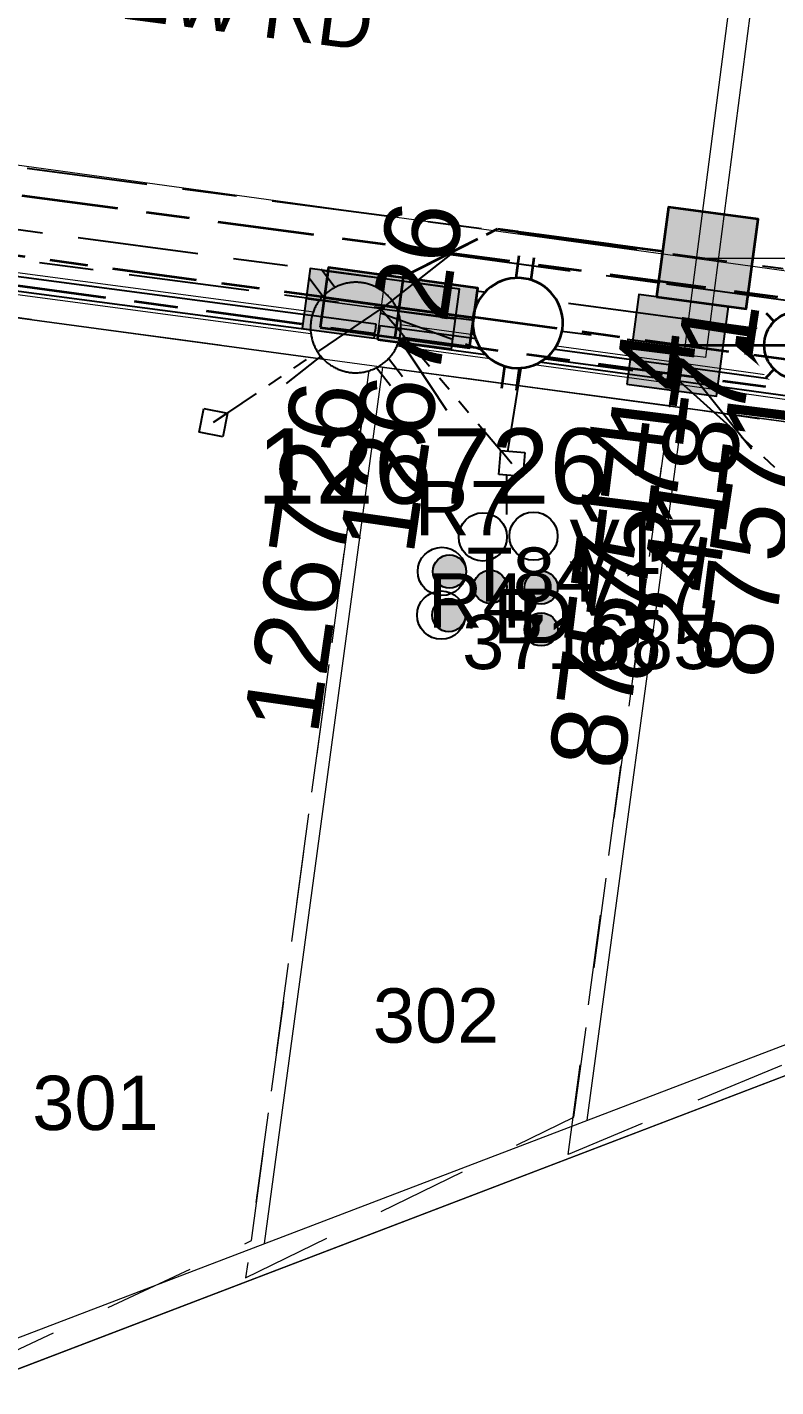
# Model space of a CAD drawing. Header units: metres. Extents: x 0 to 309348, y 0 to 6272736.
# Drawn here: x 309098.07 to 309122.89, y 6271744.94 to 6271790.01 of the extents above; entities that cross this region are included whole.
import ezdxf
from ezdxf.enums import TextEntityAlignment as Align

# ---------------------------------------------------------------- set-up
doc = ezdxf.new("R2010")
doc.units = ezdxf.units.M
for name, pattern in [('Cable Exist UG', [8.2, 4, -1.2, 1.8, -1.2]), ('Dash', [5, 3, -2]), ('PHANTOMX2', [5, 2.5, -0.5, 0.5, -0.5, 0.5, -0.5])]:
    doc.linetypes.add(name, pattern=pattern)
doc.layers.get('0').update_dxf_attribs({"color": 6})
for name, color, linetype, lineweight in [('_User Miscellaneous1', 30, 'Continuous', 13), ('_User_HV_Exist', 1, 'Continuous', 35), ('_User_LV_Exist', 5, 'Continuous', 35), ('_User_SL_Exist', 4, 'Continuous', 35), ('Cadastre Developer_SP_EXT', 98, 'Continuous', 15), ('Cadastre Developer_SP_NEW', 92, 'Continuous', 15), ('Cadastre Land Parcels_SP_EXT', 118, 'Continuous', 15), ('Cadastre Roads_SP_EXT', 218, 'Continuous', 15), ('Cadastre Roads_SP_NEW', 214, 'Continuous', 15), ('Mains_HV_EXT', 13, 'Continuous', 25), ('Mains_LV_EXT', 163, 'Continuous', 25), ('Mains_LV_SL_EXT', 135, 'Continuous', 25)]:
    doc.layers.add(name, color=color, linetype=linetype, lineweight=lineweight)
doc.layers.add('_User Miscellaneous10', color=252, linetype='Continuous', lineweight=13, plot=False, transparency=0.85)
for name, color, linetype in [('Duct_SP_EXT', 30, 'Continuous'), ('Equip_LV_EXT', 7, 'Continuous'), ('Equip_SP_SL_EXT', 7, 'Continuous'), ('Services_SP_EXT', 42, 'PHANTOMX2'), ('SupportsUG_SP_LV_EXT', 7, 'Continuous'), ('SupportsUG_SP_LV_SL_EXT', 7, 'Continuous'), ('Trench_SP_EXT', 7, 'Continuous')]:
    doc.layers.add(name, color=color, linetype=linetype)
doc.styles.add('COLUMN_LABEL', font='arial.ttf', dxfattribs={"height": 2})
doc.styles.add('iecARIAL', font='arial.ttf', dxfattribs={"height": 2})
doc.styles.add('POLE_LABEL', font='arial.ttf', dxfattribs={"height": 2})
doc.styles.add('SL_LABEL', font='arial.ttf', dxfattribs={"height": 2})
doc.styles.get("Standard").update_dxf_attribs({"font": 'arial.ttf'})
doc.linetypes.add('Cable New UG', pattern='A,7,-0.25,["x",Standard,S=2,R=0,X=0.2,Y=-0.8],-2.1', length=9.35)

# ---------------------------------------------------------------- blocks, each defined once
blk = doc.blocks.new('COLUMN_EXT')
blk.add_hatch(color=256).paths.add_polyline_path([(1.5, -1.5), (1.5, 1.5), (-1.5, 1.5), (-1.5, -1.5)])
blk.add_lwpolyline([(1.5, 1.5), (-1.5, 1.5), (-1.5, -1.5), (1.5, -1.5)], close=True)
at = {"flags": 1}
blk.add_attdef('Z', (-1.813, 2.351), '', height=0.2, rotation=180, dxfattribs=at)
at = {"flags": 9}
for tag, p in [('SUBURB', (-1.813, 1.8)), ('NOTES', (-1.813, 2)), ('STREETNAME', (-1.813, 1.6)), ('LOCATION', (-1.813, 1.4)), ('LEGEND', (-1.813, 1.2)), ('USAGE', (-1.813, 1)), ('STATE', (-1.813, 0.8)), ('COLUMN_TYPE', (-1.813, 0.4)), ('OWNED_BY', (-1.813, 0.6))]:
    blk.add_attdef(tag, text='', height=0.2, rotation=180, dxfattribs=at).set_placement(p, align=Align.MIDDLE_LEFT)
for tag, style, p in [('STRUCTURE_PLANT_NUMBER', 'POLE_LABEL', (-1.813, -0.031)), ('STREET_CODE', 'COLUMN_LABEL', (-1.813, 0.2))]:
    blk.add_attdef(tag, text='', height=0.2, rotation=180, dxfattribs=dict(at, style=style)).set_placement(p, align=Align.MIDDLE_LEFT)
at = {"style": 'COLUMN_LABEL', "width": 0.9, "flags": 8}
blk.add_attdef('ASSET_NUM', text='', height=2, rotation=270, dxfattribs=at).set_placement((2, -4), align=Align.MIDDLE_LEFT)
blk = doc.blocks.new('PILLAR_EXT')
blk.add_hatch(color=256).paths.add_polyline_path([(2.5, -1), (2.5, 1), (-2.5, 1), (-2.5, -1)])
for p, q in [((0, -1), (0, 1)), ((2.5, 0), (-2.5, 0))]:
    blk.add_line(p, q)
at = {"ltscale": 10}
blk.add_line((-2.5, 0), (2.5, 0), dxfattribs=at)
blk.add_lwpolyline([(2.5, 1), (1.25, 1), (-1.25, 1), (-2.5, 1), (-2.5, -1), (2.5, -1)], close=True)
for tag, p, flags in [('STREETNAME', (0, 1.8), 9), ('SUBURB', (0, 2), 1), ('PARENT', (0, 1.6), 9), ('NOTES', (0, 1.4), 9), ('LOCATION', (0, 1.2), 9), ('LEGEND', (0, 1), 9), ('SUPPORT_TYPE', (0, 0.6), 9), ('USAGE', (0, 0.8), 9), ('OWNED_BY', (0, 0.2), 9), ('STATE', (0, 0.4), 9)]:
    blk.add_attdef(tag, p, '', height=0.2, rotation=180, dxfattribs=dict(flags=flags))
at = {"width": 0.9, "flags": 8}
blk.add_attdef('ASSET_NUM', text='', height=2, rotation=270, dxfattribs=at).set_placement((2, -4), align=Align.MIDDLE_LEFT)
blk = doc.blocks.new('DUCT_EXT')
blk.add_circle((0, 0.8), 0.8)
at = {"flags": 1}
blk.add_attdef('Z', (0, 0), '', height=0.2, dxfattribs=at)
at = {"flags": 9}
for tag, p in [('DUCT_CODE', (0, 0)), ('XSECT_TYPE', (0, -0.2)), ('FB_REFERENCE', (0, -0.4)), ('STATE', (0, -0.6)), ('NOTES', (0, -0.8))]:
    blk.add_attdef(tag, text='', height=0.2, dxfattribs=at).set_placement(p, align=Align.MIDDLE_LEFT)
blk = doc.blocks.new('SL_LANTERN_EXT')
at = {"flags": 9}
for tag, p in [('LRATECODE', (-7.4, 0)), ('LOUTREACHVOCAB', (-7.2, 0)), ('LOUTREACH', (-7, 0)), ('LANTNUMBER', (-6.6, 0)), ('LNEW', (-6.4, 0)), ('LMASTVOCAB', (-6.2, 0)), ('LMAST', (-6, 0)), ('LLAMPVOCAB', (-5.8, 0)), ('LLAMP', (-5.6, 0)), ('LEXIST', (-5.4, 0)), ('LCHARGE3PERCENT', (-5.2, 0)), ('LCHARGE3', (-5, 0)), ('LCHARGE2PERCENT', (-4.8, 0)), ('LCHARGE2', (-4.6, 0)), ('LCHARGE1PERCENT', (-4.4, 0)), ('LCHARGE1', (-4.2, 0)), ('LCATEGORY', (-4, 0)), ('LBRACKETVOCAB', (-3.8, 0)), ('LBRACKET', (-3.6, 0)), ('LKINGHEIGHT', (-3.4, 0)), ('CREPLACE', (-3.2, 0)), ('CREMOVE', (-3, 0)), ('CNUMBER', (-2.8, 0)), ('CNEW', (-2.6, 0)), ('CEXIST', (-2.4, 0)), ('USAGE', (-2.2, 0)), ('STATE', (-2, 0)), ('OWNED_BY', (-1.8, 0)), ('ORIENTATION', (-1.6, 0)), ('OPERATING_VOLTAGE', (-1.4, 0)), ('NO_PHASES', (-1.2, 0)), ('LANTERN_TYPE', (-1, 0)), ('LANTERN_PURPOSE', (-0.8, 0)), ('CONTROL_TYPE', (-0.6, 0)), ('CONSTRUCTED_VOLTAGE', (-0.4, 0))]:
    blk.add_attdef(tag, text='', height=0.001, rotation=270, dxfattribs=at).set_placement(p, align=Align.MIDDLE_LEFT)
at = {"style": 'SL_LABEL', "flags": 9}
blk.add_attdef('STREET_CODE', text='', height=0.001, rotation=270, dxfattribs=at).set_placement((0.001, 0), align=Align.MIDDLE_LEFT)
at = {"flags": 1}
blk.add_attdef('Z', (0, 0), '', height=0.001, rotation=270, dxfattribs=at)
at = {"width": 0.9}
blk.add_attdef('LNUMBER', text='', height=1, dxfattribs=at).set_placement((7, -1), align=Align.MIDDLE_LEFT)
at = {"flags": 9}
for tag, p in [('LREMOVE', (0, -7.6)), ('LREPLACE', (0, -7.8)), ('LTYPE', (0, -8)), ('LTYPEVOCAB', (0, -8.2)), ('LEGEND', (0, -8.4)), ('SUBURB', (0, -8.6)), ('STREETNAME', (0, -8.8)), ('LOCATION', (0, -9)), ('NOTES', (0, -9.2)), ('MAINTAINED_BY', (0, -9.863))]:
    blk.add_attdef(tag, text='', height=0.001, dxfattribs=at).set_placement(p, align=Align.MIDDLE_LEFT)
blk.add_attdef('OPERATED_BY', (0, -9.607), '', height=0.001, dxfattribs=at)
blk.add_wipeout([(5.688, 0), (5.061, -1.061), (4, -1.688), (2.939, -1.061), (2.313, 0), (2.939, 1.061), (4, 1.687), (5.061, 1.061)])
for p, q in [((4, 1.687), (4, 0)), ((2.939, 1.061), (3.205, 0.795)), ((5.061, 1.061), (4.795, 0.795)), ((0, 0), (4, 0)), ((4, 0), (5.688, 0)), ((4, 0), (4, -1.688)), ((2.939, -1.061), (3.205, -0.795)), ((5.061, -1.061), (4.795, -0.795))]:
    blk.add_line(p, q)
blk.add_circle((4, 0), 1.125)
blk = doc.blocks.new('CCP_EXT')
at = {"flags": 9}
for tag, p in [('OWNED_BY', (0, -1)), ('USAGE', (0, -1.2)), ('LEGEND', (0, -1.4)), ('STATE', (0, -1.8)), ('LIFE_SUPPORT', (0, -1.6)), ('NOTES', (0, -2))]:
    blk.add_attdef(tag, text='', height=0.2, dxfattribs=at).set_placement(p, align=Align.MIDDLE_LEFT)
blk.add_wipeout([(0, 0.566), (0.566, 0), (0, -0.566), (-0.566, 0)])
blk.add_lwpolyline([(-0.566, 0), (0, 0.566), (0.566, 0), (0, -0.566), (-0.566, 0)])
at = {"flags": 1}
blk.add_attdef('Z', (0, 0), '', height=0.2, dxfattribs=at)
at = {"flags": 9}
for tag, p in [('CCP_TYPE', (0, 0)), ('CONSTRUCTED_VOLTAGE', (0, -0.2)), ('NO_PHASES', (0, -0.4)), ('OPERATING_VOLTAGE', (0, -0.6)), ('ORIENTATION', (0, -0.8))]:
    blk.add_attdef(tag, text='', height=0.2, dxfattribs=at).set_placement(p, align=Align.MIDDLE_LEFT)
blk = doc.blocks.new('LV_UG_LINKS_OPEN_EXT')
at = {"layer": 'Equip_LV_EXT'}
for tag, flags, p in [('ACTUAL_STATUS', 9, (3, -2)), ('CONSTRUCTED_VOLTAGE', 9, (3, -2.2)), ('OPERATING_VOLTAGE', 9, (3, -2.6)), ('ORIENTATION', 9, (3, -2.8)), ('NO_PHASES', 9, (3, -2.4)), ('STATE', 9, (3, -3)), ('SWITCH_TYPE', 9, (3, -3.2)), ('USAGE', 9, (3, -3.4)), ('NOTES', 9, (3, -3.6)), ('OWNED_BY', 9, (3, -3.8)), ('OPERATED_BY', 9, (3, -4)), ('TYPE', 9, (3, -4.6)), ('MAINTAINED_BY', 9, (3, -4.2)), ('NUMBER_OF_PHASES', 9, (3, -4.4)), ('Z', 1, (3, -4.8))]:
    blk.add_attdef(tag, text='', height=0.2, dxfattribs=dict(at, flags=flags)).set_placement(p, align=Align.MIDDLE_LEFT)
blk.add_wipeout([(4, 1.5), (3.963, 1.5), (3.926, 1.498), (3.89, 1.496), (3.853, 1.493), (3.816, 1.489), (3.78, 1.484), (3.744, 1.478), (3.707, 1.471), (3.671, 1.464), (3.636, 1.455), (3.6, 1.446), (3.565, 1.435), (3.529, 1.424), (3.495, 1.412), (3.46, 1.399), (3.426, 1.386), (3.392, 1.371), (3.359, 1.356), (3.326, 1.34), (3.293, 1.323), (3.261, 1.305), (3.229, 1.287), (3.198, 1.267), (3.167, 1.247), (3.136, 1.226), (3.106, 1.205), (3.077, 1.183), (3.048, 1.16), (3.02, 1.136), (2.993, 1.111), (2.966, 1.086), (2.939, 1.061), (2.914, 1.034), (2.889, 1.007), (2.864, 0.98), (2.84, 0.952), (2.817, 0.923), (2.795, 0.894), (2.774, 0.864), (2.753, 0.833), (2.733, 0.802), (2.713, 0.771), (2.695, 0.739), (2.677, 0.707), (2.66, 0.674), (2.644, 0.641), (2.629, 0.608), (2.614, 0.574), (2.601, 0.54), (2.588, 0.505), (2.576, 0.471), (2.565, 0.435), (2.554, 0.4), (2.545, 0.364), (2.536, 0.329), (2.529, 0.293), (2.522, 0.256), (2.516, 0.22), (2.511, 0.184), (2.507, 0.147), (2.504, 0.11), (2.502, 0.074), (2.5, 0.037), (2.5, 0), (2.5, -0.037), (2.502, -0.074), (2.504, -0.11), (2.507, -0.147), (2.511, -0.184), (2.516, -0.22), (2.522, -0.256), (2.529, -0.293), (2.536, -0.329), (2.545, -0.364), (2.554, -0.4), (2.565, -0.435), (2.576, -0.471), (2.588, -0.505), (2.601, -0.54), (2.614, -0.574), (2.629, -0.608), (2.644, -0.641), (2.66, -0.674), (2.677, -0.707), (2.695, -0.739), (2.713, -0.771), (2.733, -0.802), (2.753, -0.833), (2.774, -0.864), (2.795, -0.894), (2.817, -0.923), (2.84, -0.952), (2.864, -0.98), (2.889, -1.007), (2.914, -1.034), (2.939, -1.061), (2.966, -1.086), (2.993, -1.111), (3.02, -1.136), (3.048, -1.16), (3.077, -1.183), (3.106, -1.205), (3.136, -1.226), (3.167, -1.247), (3.198, -1.267), (3.229, -1.287), (3.261, -1.305), (3.293, -1.323), (3.326, -1.34), (3.359, -1.356), (3.392, -1.371), (3.426, -1.386), (3.46, -1.399), (3.495, -1.412), (3.529, -1.424), (3.565, -1.435), (3.6, -1.446), (3.636, -1.455), (3.671, -1.464), (3.707, -1.471), (3.744, -1.478), (3.78, -1.484), (3.816, -1.489), (3.853, -1.493), (3.89, -1.496), (3.926, -1.498), (3.963, -1.5), (4, -1.5), (4.037, -1.5), (4.074, -1.498), (4.11, -1.496), (4.147, -1.493), (4.184, -1.489), (4.22, -1.484), (4.256, -1.478), (4.293, -1.471), (4.329, -1.464), (4.364, -1.455), (4.4, -1.446), (4.435, -1.435), (4.471, -1.424), (4.505, -1.412), (4.54, -1.399), (4.574, -1.386), (4.608, -1.371), (4.641, -1.356), (4.674, -1.34), (4.707, -1.323), (4.739, -1.305), (4.771, -1.287), (4.802, -1.267), (4.833, -1.247), (4.864, -1.226), (4.894, -1.205), (4.923, -1.183), (4.952, -1.16), (4.98, -1.136), (5.007, -1.111), (5.034, -1.086), (5.061, -1.061), (5.086, -1.034), (5.111, -1.007), (5.136, -0.98), (5.16, -0.952), (5.183, -0.923), (5.205, -0.894), (5.226, -0.864), (5.247, -0.833), (5.267, -0.802), (5.287, -0.771), (5.305, -0.739), (5.323, -0.707), (5.34, -0.674), (5.356, -0.641), (5.371, -0.608), (5.386, -0.574), (5.399, -0.54), (5.412, -0.505), (5.424, -0.471), (5.435, -0.435), (5.446, -0.4), (5.455, -0.364), (5.464, -0.329), (5.471, -0.293), (5.478, -0.256), (5.484, -0.22), (5.489, -0.184), (5.493, -0.147), (5.496, -0.11), (5.498, -0.074), (5.5, -0.037), (5.5, 0), (5.5, 0.037), (5.498, 0.074), (5.496, 0.11), (5.493, 0.147), (5.489, 0.184), (5.484, 0.22), (5.478, 0.256), (5.471, 0.293), (5.464, 0.329), (5.455, 0.364), (5.446, 0.4), (5.435, 0.435), (5.424, 0.471), (5.412, 0.505), (5.399, 0.54), (5.386, 0.574), (5.371, 0.608), (5.356, 0.641), (5.34, 0.674), (5.323, 0.707), (5.305, 0.739), (5.287, 0.771), (5.267, 0.802), (5.247, 0.833), (5.226, 0.864), (5.205, 0.894), (5.183, 0.923), (5.16, 0.952), (5.136, 0.98), (5.111, 1.007), (5.086, 1.034), (5.061, 1.061), (5.034, 1.086), (5.007, 1.111), (4.98, 1.136), (4.952, 1.16), (4.923, 1.183), (4.894, 1.205), (4.864, 1.226), (4.833, 1.247), (4.802, 1.267), (4.771, 1.287), (4.739, 1.305), (4.707, 1.323), (4.674, 1.34), (4.641, 1.356), (4.608, 1.371), (4.574, 1.386), (4.54, 1.399), (4.505, 1.412), (4.471, 1.424), (4.435, 1.435), (4.4, 1.446), (4.364, 1.455), (4.329, 1.464), (4.293, 1.471), (4.256, 1.478), (4.22, 1.484), (4.184, 1.489), (4.147, 1.493), (4.11, 1.496), (4.074, 1.498), (4.037, 1.5)]).dxf.layer = 'Equip_LV_EXT'
for p, q in [((3.75, 2.236), (3.75, 1.479)), ((4.25, 2.236), (4.25, 1.479)), ((3.75, -1.479), (3.75, -2.236)), ((4.25, -1.479), (4.25, -2.236))]:
    blk.add_line(p, q, dxfattribs=at)
at = {"layer": 'Equip_LV_EXT', "flags": 128}
blk.add_lwpolyline([(4, 1.5), (3.963, 1.5), (3.926, 1.498), (3.89, 1.496), (3.853, 1.493), (3.816, 1.489), (3.78, 1.484), (3.744, 1.478), (3.707, 1.471), (3.671, 1.464), (3.636, 1.455), (3.6, 1.446), (3.565, 1.435), (3.529, 1.424), (3.495, 1.412), (3.46, 1.399), (3.426, 1.386), (3.392, 1.371), (3.359, 1.356), (3.326, 1.34), (3.293, 1.323), (3.261, 1.305), (3.229, 1.287), (3.198, 1.267), (3.167, 1.247), (3.136, 1.226), (3.106, 1.205), (3.077, 1.183), (3.048, 1.16), (3.02, 1.136), (2.993, 1.111), (2.966, 1.086), (2.939, 1.061), (2.914, 1.034), (2.889, 1.007), (2.864, 0.98), (2.84, 0.952), (2.817, 0.923), (2.795, 0.894), (2.774, 0.864), (2.753, 0.833), (2.733, 0.802), (2.713, 0.771), (2.695, 0.739), (2.677, 0.707), (2.66, 0.674), (2.644, 0.641), (2.629, 0.608), (2.614, 0.574), (2.601, 0.54), (2.588, 0.505), (2.576, 0.471), (2.565, 0.435), (2.554, 0.4), (2.545, 0.364), (2.536, 0.329), (2.529, 0.293), (2.522, 0.256), (2.516, 0.22), (2.511, 0.184), (2.507, 0.147), (2.504, 0.11), (2.502, 0.074), (2.5, 0.037), (2.5, 0), (2.5, -0.037), (2.502, -0.074), (2.504, -0.11), (2.507, -0.147), (2.511, -0.184), (2.516, -0.22), (2.522, -0.256), (2.529, -0.293), (2.536, -0.329), (2.545, -0.364), (2.554, -0.4), (2.565, -0.435), (2.576, -0.471), (2.588, -0.505), (2.601, -0.54), (2.614, -0.574), (2.629, -0.608), (2.644, -0.641), (2.66, -0.674), (2.677, -0.707), (2.695, -0.739), (2.713, -0.771), (2.733, -0.802), (2.753, -0.833), (2.774, -0.864), (2.795, -0.894), (2.817, -0.923), (2.84, -0.952), (2.864, -0.98), (2.889, -1.007), (2.914, -1.034), (2.939, -1.061), (2.966, -1.086), (2.993, -1.111), (3.02, -1.136), (3.048, -1.16), (3.077, -1.183), (3.106, -1.205), (3.136, -1.226), (3.167, -1.247), (3.198, -1.267), (3.229, -1.287), (3.261, -1.305), (3.293, -1.323), (3.326, -1.34), (3.359, -1.356), (3.392, -1.371), (3.426, -1.386), (3.46, -1.399), (3.495, -1.412), (3.529, -1.424), (3.565, -1.435), (3.6, -1.446), (3.636, -1.455), (3.671, -1.464), (3.707, -1.471), (3.744, -1.478), (3.78, -1.484), (3.816, -1.489), (3.853, -1.493), (3.89, -1.496), (3.926, -1.498), (3.963, -1.5), (4, -1.5), (4.037, -1.5), (4.074, -1.498), (4.11, -1.496), (4.147, -1.493), (4.184, -1.489), (4.22, -1.484), (4.256, -1.478), (4.293, -1.471), (4.329, -1.464), (4.364, -1.455), (4.4, -1.446), (4.435, -1.435), (4.471, -1.424), (4.505, -1.412), (4.54, -1.399), (4.574, -1.386), (4.608, -1.371), (4.641, -1.356), (4.674, -1.34), (4.707, -1.323), (4.739, -1.305), (4.771, -1.287), (4.802, -1.267), (4.833, -1.247), (4.864, -1.226), (4.894, -1.205), (4.923, -1.183), (4.952, -1.16), (4.98, -1.136), (5.007, -1.111), (5.034, -1.086), (5.061, -1.061), (5.086, -1.034), (5.111, -1.007), (5.136, -0.98), (5.16, -0.952), (5.183, -0.923), (5.205, -0.894), (5.226, -0.864), (5.247, -0.833), (5.267, -0.802), (5.287, -0.771), (5.305, -0.739), (5.323, -0.707), (5.34, -0.674), (5.356, -0.641), (5.371, -0.608), (5.386, -0.574), (5.399, -0.54), (5.412, -0.505), (5.424, -0.471), (5.435, -0.435), (5.446, -0.4), (5.455, -0.364), (5.464, -0.329), (5.471, -0.293), (5.478, -0.256), (5.484, -0.22), (5.489, -0.184), (5.493, -0.147), (5.496, -0.11), (5.498, -0.074), (5.5, -0.037), (5.5, 0), (5.5, 0.037), (5.498, 0.074), (5.496, 0.11), (5.493, 0.147), (5.489, 0.184), (5.484, 0.22), (5.478, 0.256), (5.471, 0.293), (5.464, 0.329), (5.455, 0.364), (5.446, 0.4), (5.435, 0.435), (5.424, 0.471), (5.412, 0.505), (5.399, 0.54), (5.386, 0.574), (5.371, 0.608), (5.356, 0.641), (5.34, 0.674), (5.323, 0.707), (5.305, 0.739), (5.287, 0.771), (5.267, 0.802), (5.247, 0.833), (5.226, 0.864), (5.205, 0.894), (5.183, 0.923), (5.16, 0.952), (5.136, 0.98), (5.111, 1.007), (5.086, 1.034), (5.061, 1.061), (5.034, 1.086), (5.007, 1.111), (4.98, 1.136), (4.952, 1.16), (4.923, 1.183), (4.894, 1.205), (4.864, 1.226), (4.833, 1.247), (4.802, 1.267), (4.771, 1.287), (4.739, 1.305), (4.707, 1.323), (4.674, 1.34), (4.641, 1.356), (4.608, 1.371), (4.574, 1.386), (4.54, 1.399), (4.505, 1.412), (4.471, 1.424), (4.435, 1.435), (4.4, 1.446), (4.364, 1.455), (4.329, 1.464), (4.293, 1.471), (4.256, 1.478), (4.22, 1.484), (4.184, 1.489), (4.147, 1.493), (4.11, 1.496), (4.074, 1.498), (4.037, 1.5)], close=True, dxfattribs=at)
blk = doc.blocks.new('CABLE_LARGE_EXT')
h = blk.add_hatch(color=256)
edge = h.paths.add_edge_path()
edge.add_arc((0, 0.55), 0.55, 0, 360)
blk.add_circle((0, 0.55), 0.55)
at = {"flags": 1}
blk.add_attdef('Z', (0, 0), '', height=0.2, dxfattribs=at)
at = {"flags": 9}
for tag, p in [('COND_CODE', (0, 0)), ('STATE', (0, -0.4)), ('FB_REFERENCE', (0, -0.2)), ('XSECT_SIZE', (0, -0.6)), ('NOTES', (0, -0.8))]:
    blk.add_attdef(tag, text='', height=0.2, dxfattribs=at).set_placement(p, align=Align.MIDDLE_LEFT)
blk = doc.blocks.new('*U306')
blk.add_wipeout([(-0.069, -144.572), (-0.223, -144.464), (-0.389, -144.377), (-0.564, -144.311), (-0.747, -144.267), (-0.933, -144.247), (-1.121, -144.251), (-1.307, -144.277), (-1.488, -144.327), (-1.661, -144.399), (-1.824, -144.493), (-1.973, -144.606), (-2.108, -144.736), (-2.225, -144.883), (-2.323, -145.043), (-2.399, -145.214), (-2.454, -145.394), (-2.486, -145.579), (-2.495, -145.766), (-2.48, -145.953), (-2.441, -146.137), (-2.38, -146.314), (-2.297, -146.482), (-2.194, -146.639), (-2.072, -146.782), (-1.933, -146.908), (-1.779, -147.015), (-1.613, -147.103), (-1.437, -147.169), (-1.255, -147.212), (-1.068, -147.232), (-0.881, -147.229), (-0.695, -147.202), (-0.514, -147.152), (-0.341, -147.08), (-0.178, -146.987), (-0.028, -146.874), (0.106, -146.743), (0.223, -146.596), (0.321, -146.436), (0.398, -146.265), (0.453, -146.086), (0.484, -145.901), (0.493, -145.713), (0.478, -145.526), (0.439, -145.343), (0.378, -145.165), (0.295, -144.997), (0.192, -144.84), (0.07, -144.698)])
for p, q in [((-2.474, -145.491), (-3.221, -145.491)), ((0.472, -145.491), (1.219, -145.491)), ((-2.474, -145.989), (-3.221, -145.989)), ((0.472, -145.989), (1.219, -145.989))]:
    blk.add_line(p, q)
blk.add_lwpolyline([(-1.001, -147.234, 1), (-1.001, -144.246, 1)], format="xyb", close=True)

msp = doc.modelspace()

# ---------------------------------------------------------------- linework, layer by layer
at = {"layer": '_User Miscellaneous1'}
for p, q in [((309119.85311, 6271779.15477), (309122.08514, 6271796.35405)), ((309120.56712, 6271779.06211), (309122.79915, 6271796.26139)), ((309074.09574, 6271785.00864), (309109.64867, 6271780.29616)), ((309074.00113, 6271784.29488), (309109.55406, 6271779.58241)), ((309109.64867, 6271780.29616), (309109.60137, 6271779.93928)), ((309109.77973, 6271780.2431), (309109.7312, 6271779.88638)), ((309109.77973, 6271780.2431), (309119.51206, 6271778.91909)), ((309109.55406, 6271779.58241), (309109.60137, 6271779.93928)), ((309109.68267, 6271779.52967), (309109.7312, 6271779.88638)), ((309109.68267, 6271779.52967), (309119.415, 6271778.20567)), ((309119.51206, 6271778.91909), (309119.46353, 6271778.56238)), ((309119.51328, 6271778.91893), (309119.46353, 6271778.56238)), ((309119.51328, 6271778.91893), (309134.88093, 6271776.77482)), ((309119.85311, 6271779.15477), (309120.21011, 6271779.10844)), ((309120.56712, 6271779.06211), (309120.21011, 6271779.10844)), ((309119.41379, 6271778.20583), (309119.46353, 6271778.56238)), ((309119.415, 6271778.20567), (309119.46353, 6271778.56238)), ((309119.41379, 6271778.20583), (309134.78143, 6271776.06173))]:
    msp.add_line(p, q, dxfattribs=at)
at = {"layer": 'Cadastre Developer_SP_NEW', "transparency": 33554687}
for p, q in [((309091.20601, 6271781.26366), (309103.5935, 6271779.59032)), ((309103.5935, 6271779.59032), (309103.59355, 6271779.59031)), ((309103.5935, 6271779.59032), (309103.59355, 6271779.59031)), ((309015.81906, 6271715.28316), (309151.46162, 6271767.07613))]:
    msp.add_line(p, q, dxfattribs=at)
at = {"layer": 'Cadastre Land Parcels_SP_EXT', "linetype": 'Continuous'}
for points in [[(309151.63281, 6271766.12373), (309144.55471, 6271774.04408), (309020.84506, 6271790.76818), (309016.34601, 6271787.3051), (309007.04114, 6271720.9862), (309010.48196, 6271715.8486), (309015.82344, 6271714.2118), (309151.63281, 6271766.12373)], [(308755.55897, 6271548.36996), (308908.86801, 6271606.91399), (309196.16296, 6271716.614), (309151.63298, 6271766.124), (308907.52597, 6271672.81498), (308874.35601, 6271660.13404), (308727.58898, 6271604.14397), (308755.55897, 6271548.36996)]]:
    msp.add_lwpolyline(points, close=True, dxfattribs=at)
at = {"layer": 'Duct_SP_EXT'}
msp.add_lwpolyline([(309113.97494, 6271773.85594), (309113.97217, 6271775.73656), (309114.46983, 6271778.83301)], dxfattribs=at)
at = {"layer": 'Trench_SP_EXT', "linetype": 'Cable Exist UG'}
for points in [[(309109.79581, 6271780.67601), (309106.07971, 6271777.73405)], [(309109.76318, 6271780.65023), (309112.25553, 6271776.89864)]]:
    msp.add_lwpolyline(points, dxfattribs=at)

# ---------------------------------------------------------------- block references
at = {"layer": 'Duct_SP_EXT'}
for name, p, rotation in [('DUCT_EXT', (309113.97598, 6271773.11295), 90.08043177349576), ('DUCT_EXT', (309115.65706, 6271773.13824), 90.08043177349576), ('DUCT_EXT', (309112.6189, 6271771.96845), 90.0000000000002), ('CABLE_LARGE_EXT', (309112.61894, 6271771.96844), 90.0000000000002), ('CABLE_LARGE_EXT', (309113.97222, 6271771.46087), 90.08043177349576), ('CABLE_LARGE_EXT', (309115.6589, 6271771.43468), 90.08043177349576), ('DUCT_EXT', (309112.59639, 6271770.52082), 90.0000000000002), ('CABLE_LARGE_EXT', (309112.59642, 6271770.52078), 90.0000000000002), ('CABLE_LARGE_EXT', (309115.65898, 6271770.04771), 90.08043177349576)]:
    msp.add_blockref(name, p, dxfattribs=dict(at, rotation=rotation))
at = {"layer": 'SupportsUG_SP_LV_EXT'}
ref = msp.add_blockref('PILLAR_EXT', (309109.79582, 6271780.67602), dxfattribs=dict(at, rotation=172.220441546878))
ref.add_attrib('ASSET_NUM', '126726', dxfattribs={"layer": '0', "height": 2.5, "rotation": 81.796631, "style": 'iecARIAL'}).set_placement((309111.29582, 6271784.17602), align=Align.MIDDLE_RIGHT)
at = {"layer": 'SupportsUG_SP_LV_SL_EXT'}
ref = msp.add_blockref('COLUMN_EXT', (309119.63343, 6271779.46313), dxfattribs=dict(at, rotation=172.3408238815766))
ref.add_attrib('ASSET_NUM', '875714', dxfattribs={"layer": '0', "height": 2.5, "rotation": 82.876845, "style": 'COLUMN_LABEL'}).set_placement((309121.63343, 6271780.21313), align=Align.TOP_RIGHT)

# ---------------------------------------------------------------- texts
at = {"layer": 'Cadastre Developer_SP_EXT'}
for s, p in [('302', (309109.52638, 6271756.34813)), ('301', (309098.23343, 6271753.45125))]:
    msp.add_text(s, height=1.8, dxfattribs=at).set_placement(p)
at = {"layer": 'Cadastre Roads_SP_EXT'}
msp.add_text('HILLVIEW RD', height=1.8, rotation=352.504104, dxfattribs=at).set_placement((309093.47889, 6271791.31563))
at = {"layer": 'Duct_SP_EXT'}
for s, p in [('T84', (309112.63584, 6271770.96065)), ('R4', (309111.34978, 6271770.10255)), ('B', (309113.52007, 6271769.58254)), ('D', (309114.34719, 6271769.596)), ('371685', (309112.49117, 6271768.73023))]:
    msp.add_text(s, height=1.8, dxfattribs=at).set_placement(p)

# ---------------------------------------------------------------- next in the draw order: block references
at = {"layer": 'Equip_SP_SL_EXT'}
ref = msp.add_blockref('SL_LANTERN_EXT', (309119.63348, 6271779.46316), dxfattribs=at)
ref.add_attrib('ASSET_NUM', '241871', dxfattribs={"layer": '0', "height": 2.5, "rotation": 81.362712, "style": 'iecARIAL'}).set_placement((309121.13348, 6271780.96316), align=Align.MIDDLE_RIGHT)
at = {"layer": 'Services_SP_EXT'}
for p, rotation in [((309104.23922, 6271776.90162), 34.22044141338534), ((309114.13995, 6271775.54619), 130.2204412318273)]:
    msp.add_blockref('CCP_EXT', p, dxfattribs=dict(at, rotation=rotation))

# ---------------------------------------------------------------- next in the draw order: linework, layer by layer
at = {"layer": '_User_LV_Exist', "linetype": 'Cable Exist UG', "ltscale": 0.7, "flags": 128}
msp.add_lwpolyline([(309112.85508, 6271780.40277), (309125.80099, 6271778.65881), (309126.60345, 6271778.55071), (309126.60345, 6271778.55071), (309127.49556, 6271778.43053), (309129.98456, 6271796.99147), (309129.98456, 6271796.99147), (309136.20587, 6271796.27186), (309136.03041, 6271794.75492)], dxfattribs=at)
at = {"layer": 'Cadastre Developer_SP_EXT', "linetype": 'Dash'}
for points in [[(309109.41511, 6271778.79324), (309103.16109, 6271779.64287), (309096.75306, 6271780.51349), (309091.68527, 6271743.3508), (309105.50573, 6271749.78548)], [(309119.38106, 6271777.45218), (309115.53684, 6271777.96951), (309109.41511, 6271778.79324), (309105.31062, 6271748.55353), (309116.19885, 6271753.87566)], [(309150.7708, 6271767.13409), (309116.00381, 6271752.64371), (309119.38106, 6271777.45218), (309128.04242, 6271776.20223), (309144.63415, 6271773.97665)]]:
    msp.add_lwpolyline(points, close=True, dxfattribs=at)
at = {"layer": 'Cadastre Developer_SP_NEW', "transparency": 33554687}
msp.add_line((309116.63552, 6271753.77834), (309119.82607, 6271777.39758), dxfattribs=at)
at = {"layer": 'Cadastre Roads_SP_EXT', "linetype": 'Continuous'}
msp.add_lwpolyline([(309161.50269, 6271780.07634), (309184.64869, 6271788.31465), (309022.59466, 6271810.51807), (309020.84506, 6271790.76822), (309144.5547, 6271774.04408), (309161.50269, 6271780.07634)], close=True, dxfattribs=at)
at = {"layer": 'Duct_SP_EXT'}
for p, q in [((309119.43037, 6271778.32468), (309119.46353, 6271778.56238)), ((309119.43118, 6271778.32457), (309119.46353, 6271778.56238)), ((309119.49588, 6271778.80019), (309119.46353, 6271778.56238)), ((309119.49669, 6271778.80008), (309119.46353, 6271778.56238)), ((309119.49669, 6271778.80008), (309134.86434, 6271776.65597)), ((309119.43037, 6271778.32468), (309134.79802, 6271776.18058))]:
    msp.add_line(p, q, dxfattribs=at)
at = {"layer": 'Trench_SP_EXT', "linetype": 'Cable Exist UG'}
msp.add_lwpolyline([(309119.59089, 6271779.15563), (309122.37205, 6271775.67759)], dxfattribs=at)

# ---------------------------------------------------------------- next in the draw order: texts
at = {"layer": 'Duct_SP_EXT'}
for s, p in [('R7', (309110.92534, 6271773.16535)), ('V17', (309116.0469, 6271771.88639)), ('V17', (309116.0469, 6271770.49942))]:
    msp.add_text(s, height=1.8, dxfattribs=at).set_placement(p)

# ---------------------------------------------------------------- next in the draw order: block references
at = {"layer": 'Equip_LV_EXT', "rotation": 217.0668965311093}
msp.add_blockref('LV_UG_LINKS_OPEN_EXT', (309112.15262, 6271782.46426), dxfattribs=at)

# ---------------------------------------------------------------- next in the draw order: linework, layer by layer
at = {"layer": '_User_LV_Exist', "linetype": 'Cable Exist UG', "ltscale": 0.7, "flags": 128}
msp.add_lwpolyline([(309044.57655, 6271761.34771), (309043.77552, 6271755.40142), (309055.6681, 6271753.79936), (309059.13922, 6271779.56661), (309051.21084, 6271780.63465), (309052.01132, 6271786.56094), (309052.27888, 6271788.56304), (309107.89984, 6271781.07029)], dxfattribs=at)
msp.add_lwpolyline([(309044.57655, 6271761.34771), (309043.77552, 6271755.40142), (309055.6681, 6271753.79936), (309059.13922, 6271779.56661), (309051.21084, 6271780.63465), (309052.01132, 6271786.56094), (309052.27888, 6271788.56304), (309107.89984, 6271781.07029)], dxfattribs=at)
at = {"layer": 'Cadastre Developer_SP_NEW', "transparency": 33554687}
msp.add_line((309105.93207, 6271749.6914), (309109.85662, 6271778.74428), dxfattribs=at)
at = {"layer": 'Duct_SP_EXT'}
for p, q in [((309074.07997, 6271784.88968), (309109.6329, 6271780.1772)), ((309074.0169, 6271784.41384), (309109.56983, 6271779.70137)), ((309109.56983, 6271779.70137), (309109.60137, 6271779.93928)), ((309109.6329, 6271780.1772), (309109.60137, 6271779.93928)), ((309109.69885, 6271779.64858), (309109.7312, 6271779.88638)), ((309109.76355, 6271780.12419), (309109.7312, 6271779.88638)), ((309109.76355, 6271780.12419), (309119.49588, 6271778.80019)), ((309109.69885, 6271779.64858), (309119.43118, 6271778.32457))]:
    msp.add_line(p, q, dxfattribs=at)
at = {"layer": 'Mains_HV_EXT', "linetype": 'Cable Exist UG'}
for points in [[(309040.46956, 6271780.88975), (309039.65501, 6271782.51928), (309041.16408, 6271792.8792), (309041.16408, 6271792.8792), (309135.29377, 6271780.39818), (309135.61743, 6271789.29081), (309135.61743, 6271789.29081), (309135.6125, 6271790.36821), (309135.47495, 6271791.41608)], [(309040.42635, 6271780.83587), (309041.59442, 6271782.30215), (309042.86418, 6271790.63956), (309042.86418, 6271790.63956), (309146.09454, 6271776.84225), (309188.69301, 6271729.40558), (309278.52136, 6271629.35553)]]:
    msp.add_lwpolyline(points, dxfattribs=at)
at = {"layer": 'Mains_LV_EXT', "linetype": 'Cable Exist UG'}
for points in [[(309109.80898, 6271780.66044), (309112.11142, 6271782.46982), (309112.11142, 6271782.46982), (309119.263, 6271781.50461), (309136.26698, 6271779.17339), (309136.26698, 6271779.17339), (309136.62134, 6271788.88458), (309135.58873, 6271791.28512)], [(309066.36251, 6271786.46202), (309069.10405, 6271788.10105), (309069.10405, 6271788.10105), (309075.98561, 6271787.19608), (309077.061, 6271785.0507), (309109.92426, 6271780.69214)]]:
    msp.add_lwpolyline(points, dxfattribs=at)
at = {"layer": 'Mains_LV_SL_EXT', "linetype": 'Cable Exist UG'}
msp.add_lwpolyline([(309109.82525, 6271780.67321), (309119.63345, 6271779.46309)], dxfattribs=at)
at = {"layer": 'Services_SP_EXT'}
for points in [[(309109.79585, 6271780.67608), (309104.23919, 6271776.90161)], [(309109.79585, 6271780.67608), (309114.13993, 6271775.54615)], [(309109.78472, 6271780.53984), (309113.19268, 6271779.29503), (309113.19268, 6271779.29503), (309115.67092, 6271778.96159), (309119.51476, 6271778.44331), (309124.00787, 6271774.38549)]]:
    msp.add_lwpolyline(points, dxfattribs=at)

# ---------------------------------------------------------------- next in the draw order: block references
at = {"layer": '_User_LV_Exist', "color": 2, "linetype": 'Cable New UG', "rotation": 82.32822379816288}
msp.add_blockref('*U306', (308970.03413, 6271800.65114), dxfattribs=at)

# ---------------------------------------------------------------- next in the draw order: linework, layer by layer
at = {"layer": '_User_HV_Exist', "linetype": 'Cable Exist UG', "ltscale": 0.8, "flags": 128}
for points in [[(309136.03041, 6271794.75492), (309136.03041, 6271794.75492), (309136.03041, 6271794.75492), (309136.24976, 6271796.78133), (309136.24976, 6271796.78133), (309129.08915, 6271797.71511), (309126.73734, 6271780.55143), (309126.73734, 6271780.55143), (309126.73734, 6271780.55143), (309126.73734, 6271780.55143), (309045.644, 6271791.43715), (309045.644, 6271791.43715)], [(309051.5247, 6271763.9712), (309053.71988, 6271780.22315), (309047.77388, 6271781.02629), (309048.72509, 6271788.06854), (309145.92416, 6271774.93966), (309170.69746, 6271747.89966), (309180.58906, 6271736.90183), (309309.52812, 6271593.41717)]]:
    msp.add_lwpolyline(points, dxfattribs=at)
at = {"layer": '_User_LV_Exist', "linetype": 'Cable Exist UG', "ltscale": 0.6, "flags": 128}
msp.add_lwpolyline([(309110.51097, 6271781.72758), (309113.65932, 6271783.32152), (309119.14099, 6271782.58308)], dxfattribs=at)
at = {"layer": '_User_LV_Exist', "linetype": 'Cable Exist UG', "ltscale": 0.7, "flags": 128}
msp.add_lwpolyline([(309110.51097, 6271781.72758), (309113.65932, 6271783.32152), (309119.14099, 6271782.58308)], dxfattribs=at)
at = {"layer": 'Cadastre Developer_SP_NEW', "transparency": 33554687}
for p, q in [((309103.5935, 6271779.59032), (309115.98099, 6271777.91698)), ((309115.98099, 6271777.91698), (309115.98104, 6271777.91697)), ((309115.98099, 6271777.91698), (309115.98104, 6271777.91697))]:
    msp.add_line(p, q, dxfattribs=at)

# ---------------------------------------------------------------- next in the draw order: block references
at = {"layer": '_User Miscellaneous1'}
ref = msp.add_blockref('PILLAR_EXT', (309109.79582, 6271780.67602), dxfattribs=dict(at, rotation=172.220441546878))
ref.add_attrib('ASSET_NUM', '126726', dxfattribs={"layer": '0', "height": 2.5, "rotation": 81.796631, "style": 'iecARIAL'}).set_placement((309108.12178, 6271778.21331), align=Align.MIDDLE_RIGHT)
at = {"layer": '_User_LV_Exist'}
ref = msp.add_blockref('PILLAR_EXT', (309110.39543, 6271780.71029), dxfattribs=dict(at, rotation=172.220441546878))
ref.add_attrib('ASSET_NUM', '126726', dxfattribs={"layer": '0', "height": 2.5, "style": 'iecARIAL'}).set_placement((309117.33236, 6271775.46304), align=Align.MIDDLE_RIGHT)

# ---------------------------------------------------------------- next in the draw order: block references
at = {"layer": '_User Miscellaneous1'}
msp.add_blockref('SL_LANTERN_EXT', (309119.63348, 6271779.46316), dxfattribs=at)

# ---------------------------------------------------------------- next in the draw order: linework, layer by layer
at = {"layer": 'Cadastre Developer_SP_NEW', "transparency": 33554687}
msp.add_line((309115.98099, 6271777.91698), (309128.36849, 6271776.24364), dxfattribs=at)
at = {"layer": 'Cadastre Roads_SP_NEW', "color": 4, "linetype": 'Continuous', "ltscale": 2, "transparency": 33554495}
msp.add_line((309234.0327, 6271766.63906), (309021.69122, 6271795.92564), dxfattribs=at)

# ---------------------------------------------------------------- next in the draw order: block references
at = {"layer": '_User Miscellaneous1'}
ref = msp.add_blockref('COLUMN_EXT', (309119.63343, 6271779.46313), dxfattribs=dict(at, rotation=172.3408238815766))
ref.add_attrib('ASSET_NUM', '875714', dxfattribs={"layer": '0', "height": 2.5, "rotation": 82.876845, "style": 'COLUMN_LABEL'}).set_placement((309116.80007, 6271777.2011), align=Align.TOP_RIGHT)

# ---------------------------------------------------------------- next in the draw order: block references
at = {"layer": '_User Miscellaneous10'}
msp.add_blockref('SL_LANTERN_EXT', (309120.62411, 6271782.35681), dxfattribs=at)

# ---------------------------------------------------------------- next in the draw order: block references
at = {"layer": '_User_LV_Exist'}
ref = msp.add_blockref('COLUMN_EXT', (309120.62406, 6271782.35678), dxfattribs=dict(at, rotation=172.3408238815766))
ref.add_attrib('ASSET_NUM', '875714', dxfattribs={"layer": '0', "height": 2.5, "rotation": 82.876845, "style": 'COLUMN_LABEL'}).set_placement((309117.7907, 6271780.09475), align=Align.TOP_RIGHT)

# ---------------------------------------------------------------- next in the draw order: block references
at = {"layer": '_User_SL_Exist'}
ref = msp.add_blockref('SL_LANTERN_EXT', (309119.63348, 6271779.46316), dxfattribs=at)
ref.add_attrib('ASSET_NUM', '241871', dxfattribs={"layer": '0', "height": 2.5, "rotation": 81.362712, "style": 'iecARIAL'}).set_placement((309121.13348, 6271780.96316), align=Align.MIDDLE_RIGHT)

# ---------------------------------------------------------------- next in the draw order: linework, layer by layer
at = {"layer": '_User_LV_Exist', "linetype": 'Cable Exist UG', "ltscale": 0.7, "flags": 128}
msp.add_lwpolyline([(309112.85508, 6271780.40277), (309125.80099, 6271778.65881), (309126.60345, 6271778.55071), (309126.60345, 6271778.55071), (309127.49556, 6271778.43053), (309129.98456, 6271796.99147), (309129.98456, 6271796.99147), (309136.20587, 6271796.27186), (309136.03041, 6271794.75492)], dxfattribs=at)

doc.saveas('drawing.dxf')
